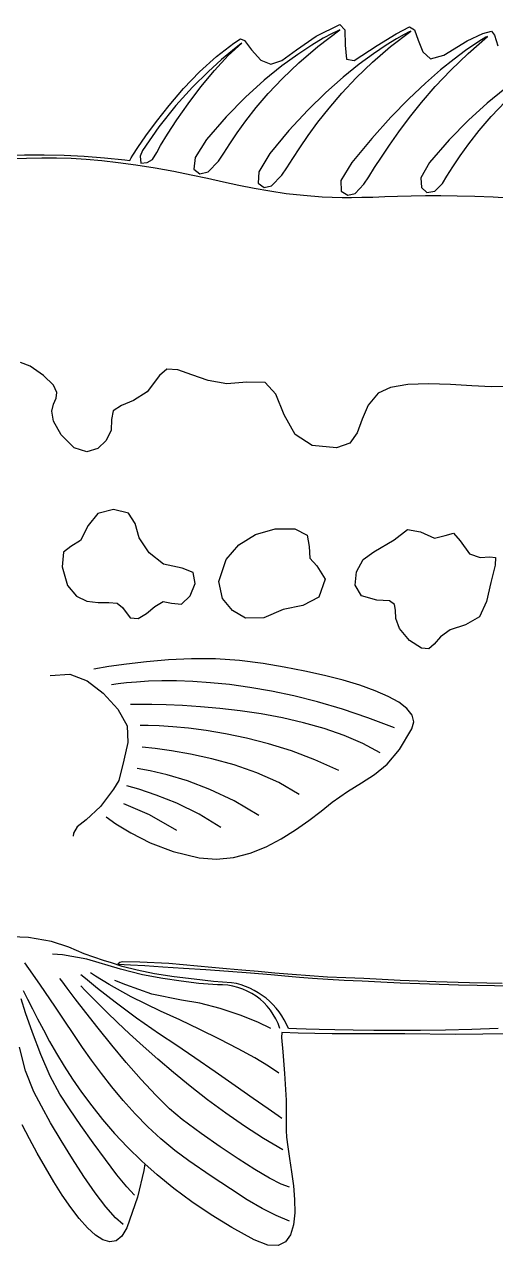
# Model space of a CAD drawing. Extents: x 0 to 10.8, y 0 to 4.7.
# Drawn here: x 3.367 to 5.18, y 0 to 4.695 of the extents above; entities that cross this region are included whole.
import ezdxf

# ---------------------------------------------------------------- set-up
doc = ezdxf.new("R2010")
doc.units = 0
doc.layers.add('WHITE', color=7, linetype='CONTINUOUS')
doc.layers.add('YELLOW', color=2, linetype='CONTINUOUS')

msp = doc.modelspace()

# ---------------------------------------------------------------- linework, layer by layer
at = {"layer": 'WHITE', "linetype": 'CONTINUOUS'}
for p, q in [((4.489778, 4.650065), (4.580444, 4.695425)), ((4.580444, 4.695425), (4.599812, 4.674537)), ((4.4144, 4.597726), (4.489778, 4.650065)), ((4.496762, 4.610513), (4.580444, 4.674488)), ((4.551361, 4.660492), (4.517417, 4.642188)), ((4.572905, 4.671079), (4.551361, 4.660492)), ((4.580444, 4.674488), (4.572905, 4.671079)), ((4.599812, 4.674537), (4.601937, 4.615796)), ((4.724111, 4.614343), (4.79816, 4.65937)), ((4.776542, 4.610603), (4.854101, 4.670004)), ((4.79816, 4.65937), (4.849613, 4.686453)), ((4.828755, 4.656859), (4.798922, 4.639821)), ((4.847559, 4.666785), (4.828755, 4.656859)), ((4.854101, 4.670004), (4.847559, 4.666785)), ((4.849613, 4.686453), (4.868037, 4.674526)), ((4.868037, 4.674526), (4.882153, 4.634461)), ((5.070764, 4.63223), (5.131411, 4.659923)), ((5.074653, 4.583657), (5.148691, 4.649067)), ((5.131411, 4.659923), (5.16514, 4.670004)), ((5.148691, 4.649067), (5.143007, 4.645939)), ((5.16514, 4.670004), (5.17586, 4.653733)), ((5.17586, 4.653733), (5.188445, 4.613417)), ((4.106149, 4.572678), (4.173697, 4.623646)), ((4.151709, 4.57615), (4.204421, 4.623646)), ((4.194657, 4.6164), (4.167527, 4.595117)), ((4.173697, 4.623646), (4.199116, 4.639652)), ((4.204421, 4.623646), (4.194657, 4.6164)), ((4.199116, 4.639652), (4.214568, 4.633061)), ((4.214568, 4.633061), (4.240988, 4.598225)), ((4.472679, 4.61563), (4.418754, 4.580279)), ((4.423678, 4.548134), (4.496762, 4.610513)), ((4.517417, 4.642188), (4.472679, 4.61563)), ((4.601937, 4.615796), (4.607148, 4.562102)), ((4.635771, 4.556355), (4.724111, 4.614343)), ((4.706722, 4.550426), (4.776542, 4.610603)), ((4.759294, 4.615266), (4.711105, 4.582791)), ((4.798922, 4.639821), (4.759294, 4.615266)), ((4.882153, 4.634461), (4.900217, 4.589444)), ((4.981207, 4.577288), (5.070764, 4.63223)), ((5.100004, 4.619339), (5.064329, 4.594815)), ((5.126504, 4.636205), (5.100004, 4.619339)), ((5.143007, 4.645939), (5.126504, 4.636205)), ((4.041064, 4.513094), (4.106149, 4.572678)), ((4.126272, 4.56048), (4.074135, 4.513174)), ((4.098155, 4.518456), (4.151709, 4.57615)), ((4.167527, 4.595117), (4.126272, 4.56048)), ((4.240988, 4.598225), (4.277543, 4.558126)), ((4.277543, 4.558126), (4.315094, 4.542618)), ((4.315094, 4.542618), (4.35763, 4.556355)), ((4.418754, 4.580279), (4.357247, 4.535597)), ((4.35763, 4.556355), (4.4144, 4.597726)), ((4.607148, 4.562102), (4.635771, 4.556355)), ((4.711105, 4.582791), (4.655588, 4.54199)), ((4.900217, 4.589444), (4.930484, 4.562658)), ((4.930484, 4.562658), (4.981207, 4.577288)), ((5.020302, 4.562107), (4.968745, 4.52069)), ((5.008051, 4.519156), (5.074653, 4.583657)), ((5.064329, 4.594815), (5.020302, 4.562107)), ((3.979904, 4.448796), (4.041064, 4.513094)), ((4.074135, 4.513174), (4.014357, 4.453881)), ((4.045863, 4.454943), (4.098155, 4.518456)), ((4.357247, 4.535597), (4.289764, 4.481045)), ((4.360301, 4.487873), (4.423678, 4.548134)), ((4.655588, 4.54199), (4.593978, 4.49246)), ((4.644223, 4.49033), (4.706722, 4.550426)), ((4.968745, 4.52069), (4.910482, 4.470038)), ((4.94846, 4.456179), (5.008051, 4.519156)), ((4.289764, 4.481045), (4.217912, 4.416085)), ((4.305744, 4.43025), (4.360301, 4.487873)), ((4.593978, 4.49246), (4.527507, 4.433796)), ((4.588627, 4.431171), (4.644223, 4.49033)), ((4.910482, 4.470038), (4.846332, 4.409624)), ((3.924137, 4.383686), (3.979904, 4.448796)), ((4.014357, 4.453881), (3.950181, 4.383285)), ((3.996937, 4.389992), (4.045863, 4.454943)), ((4.217912, 4.416085), (4.143296, 4.340179)), ((4.259119, 4.375785), (4.305744, 4.43025)), ((4.527507, 4.433796), (4.45741, 4.365593)), ((4.539516, 4.373806), (4.588627, 4.431171)), ((4.895456, 4.395339), (4.94846, 4.456179)), ((5.215601, 4.447369), (5.148118, 4.392817)), ((3.875224, 4.321665), (3.924137, 4.383686)), ((3.950181, 4.383285), (3.884847, 4.302069)), ((3.953477, 4.327986), (3.996937, 4.389992)), ((4.219537, 4.324998), (4.259119, 4.375785)), ((4.496472, 4.319089), (4.539516, 4.373806)), ((4.846332, 4.409624), (4.777121, 4.338924)), ((4.848613, 4.337249), (4.895456, 4.395339)), ((5.148118, 4.392817), (5.076266, 4.327857)), ((5.163453, 4.342022), (5.217996, 4.399645)), ((3.834631, 4.266635), (3.875224, 4.321665)), ((3.917587, 4.273305), (3.953477, 4.327986)), ((4.143296, 4.340179), (4.067524, 4.252788)), ((4.18611, 4.278411), (4.219537, 4.324998)), ((4.45741, 4.365593), (4.384921, 4.287447)), ((4.777121, 4.338924), (4.703668, 4.257411)), ((4.807506, 4.282523), (4.848613, 4.337249)), ((5.076266, 4.327857), (5.00165, 4.25195)), ((5.116914, 4.287556), (5.163453, 4.342022)), ((3.884847, 4.302069), (3.821599, 4.210919)), ((3.89137, 4.23033), (3.917587, 4.273305)), ((4.15795, 4.236544), (4.18611, 4.278411)), ((4.384921, 4.287447), (4.311272, 4.198954)), ((4.459077, 4.267879), (4.496472, 4.319089)), ((4.771711, 4.231774), (4.807506, 4.282523)), ((5.077462, 4.236771), (5.116914, 4.287556)), ((3.803822, 4.222498), (3.834631, 4.266635)), ((3.87693, 4.203442), (3.89137, 4.23033)), ((4.067524, 4.252788), (4.024396, 4.183498)), ((4.134169, 4.199916), (4.15795, 4.236544)), ((4.426914, 4.22103), (4.459077, 4.267879)), ((4.703668, 4.257411), (4.626798, 4.16456)), ((4.740803, 4.185616), (4.771711, 4.231774)), ((5.00165, 4.25195), (4.925877, 4.16456)), ((5.044184, 4.190183), (5.077462, 4.236771)), ((3.292421, 4.192864), (3.367276, 4.194467)), ((3.367276, 4.194467), (3.443043, 4.194361)), ((3.443043, 4.194361), (3.519641, 4.192441)), ((3.519641, 4.192441), (3.596991, 4.188605)), ((3.596991, 4.188605), (3.675012, 4.182748)), ((3.675012, 4.182748), (3.753624, 4.174768)), ((3.773369, 4.17222), (3.777418, 4.182505)), ((3.777418, 4.182505), (3.784263, 4.193154)), ((3.784263, 4.193154), (3.803822, 4.222498)), ((3.821599, 4.210919), (3.812632, 4.188629)), ((3.812632, 4.188629), (3.815212, 4.162391)), ((3.860677, 4.176501), (3.87693, 4.203442)), ((4.024396, 4.183498), (4.018594, 4.138468)), ((4.113878, 4.169048), (4.134169, 4.199916)), ((4.311272, 4.198954), (4.269293, 4.12909)), ((4.376608, 4.143841), (4.399564, 4.179399)), ((4.399564, 4.179399), (4.426914, 4.22103)), ((4.714358, 4.144662), (4.740803, 4.185616)), ((5.016163, 4.148315), (5.044184, 4.190183)), ((3.753624, 4.174768), (3.773369, 4.17222)), ((3.815212, 4.162391), (3.839544, 4.16456)), ((3.839544, 4.16456), (3.860677, 4.176501)), ((4.018594, 4.138468), (4.042271, 4.121351)), ((4.074461, 4.129234), (4.113878, 4.169048)), ((4.35763, 4.115214), (4.376608, 4.143841)), ((4.626798, 4.16456), (4.584245, 4.094696)), ((4.691951, 4.109525), (4.714358, 4.144662)), ((4.925877, 4.16456), (4.892591, 4.105109)), ((4.992485, 4.111688), (5.016163, 4.148315)), ((4.042271, 4.121351), (4.074461, 4.129234)), ((4.269293, 4.12909), (4.266914, 4.085629)), ((4.266914, 4.085629), (4.290161, 4.068726)), ((4.318498, 4.075256), (4.35763, 4.115214)), ((4.584245, 4.094696), (4.586715, 4.054515)), ((4.673156, 4.08082), (4.691951, 4.109525)), ((4.892591, 4.105109), (4.894989, 4.06828)), ((4.975514, 4.0841), (4.992485, 4.111688)), ((4.290161, 4.068726), (4.318498, 4.075256)), ((4.586715, 4.054515), (4.611817, 4.039252)), ((4.611817, 4.039252), (4.640441, 4.045782)), ((4.640441, 4.045782), (4.673156, 4.08082)), ((4.894989, 4.06828), (4.915386, 4.049522)), ((4.915386, 4.049522), (4.945936, 4.054126)), ((4.945936, 4.054126), (4.975514, 4.0841)), ((4.010622, 2.255612), (3.921415, 2.251702)), ((4.10254, 2.255438), (4.010622, 2.255612)), ((4.195004, 2.250094), (4.10254, 2.255438)), ((3.69169, 2.226314), (3.63496, 2.216916)), ((3.759784, 2.235968), (3.69169, 2.226314)), ((3.837081, 2.244792), (3.759784, 2.235968)), ((3.921415, 2.251702), (3.837081, 2.244792)), ((4.28585, 2.238493), (4.195004, 2.250094)), ((4.367315, 2.224327), (4.28585, 2.238493)), ((4.446454, 2.208774), (4.367315, 2.224327)), ((4.522123, 2.191881), (4.446454, 2.208774)), ((3.466375, 2.192139), (3.542569, 2.196834)), ((3.542569, 2.196834), (3.609371, 2.171388)), ((3.609371, 2.171388), (3.669724, 2.123792)), ((3.727708, 2.159917), (3.702059, 2.156322)), ((3.760143, 2.163602), (3.727708, 2.159917)), ((3.799122, 2.166959), (3.760143, 2.163602)), ((3.844404, 2.169569), (3.799122, 2.166959)), ((3.895747, 2.171014), (3.844404, 2.169569)), ((3.952907, 2.170874), (3.895747, 2.171014)), ((4.015644, 2.168732), (3.952907, 2.170874)), ((4.083716, 2.164168), (4.015644, 2.168732)), ((4.156881, 2.156765), (4.083716, 2.164168)), ((4.593182, 2.173695), (4.522123, 2.191881)), ((4.658488, 2.154263), (4.593182, 2.173695)), ((3.669724, 2.123792), (3.726572, 2.062037)), ((4.234896, 2.146103), (4.156881, 2.156765)), ((4.317519, 2.131764), (4.234896, 2.146103)), ((4.40451, 2.113329), (4.317519, 2.131764)), ((4.495623, 2.09038), (4.40451, 2.113329)), ((4.716898, 2.133632), (4.658488, 2.154263)), ((4.767271, 2.111847), (4.716898, 2.133632)), ((3.810883, 2.080736), (3.775036, 2.080276)), ((3.857163, 2.080451), (3.810883, 2.080736)), ((3.912529, 2.079079), (3.857163, 2.080451)), ((3.975634, 2.07628), (3.912529, 2.079079)), ((4.045131, 2.07171), (3.975634, 2.07628)), ((4.119674, 2.065029), (4.045131, 2.07171)), ((4.59062, 2.062498), (4.495623, 2.09038)), ((4.808463, 2.088957), (4.767271, 2.111847)), ((4.839333, 2.065007), (4.808463, 2.088957)), ((3.726572, 2.062037), (3.762392, 1.998039)), ((4.197914, 2.055894), (4.119674, 2.065029)), ((4.278504, 2.043964), (4.197914, 2.055894)), ((4.360098, 2.028898), (4.278504, 2.043964)), ((4.441348, 2.010353), (4.360098, 2.028898)), ((4.689258, 2.029265), (4.59062, 2.062498)), ((4.791294, 1.990261), (4.689258, 2.029265)), ((4.858739, 2.040045), (4.839333, 2.065007)), ((4.865537, 2.014116), (4.858739, 2.040045)), ((3.762392, 1.998039), (3.765266, 1.934743)), ((3.844078, 1.999693), (3.812721, 1.999865)), ((3.886179, 1.99834), (3.844078, 1.999693)), ((3.937988, 1.995166), (3.886179, 1.99834)), ((3.998467, 1.989529), (3.937988, 1.995166)), ((4.066579, 1.980789), (3.998467, 1.989529)), ((4.141286, 1.968303), (4.066579, 1.980789)), ((4.520905, 1.987987), (4.441348, 2.010353)), ((4.597426, 1.96146), (4.520905, 1.987987)), ((4.810539, 1.90714), (4.858586, 1.987269)), ((4.858586, 1.987269), (4.865537, 2.014116)), ((3.765266, 1.934743), (3.749915, 1.86668)), ((4.221552, 1.951432), (4.141286, 1.968303)), ((4.306339, 1.929533), (4.221552, 1.951432)), ((4.39461, 1.901966), (4.306339, 1.929533)), ((4.669561, 1.930429), (4.597426, 1.96146)), ((4.735963, 1.894552), (4.669561, 1.930429)), ((3.869798, 1.911579), (3.820641, 1.916772)), ((3.932987, 1.902942), (3.869798, 1.911579)), ((4.00696, 1.89007), (3.932987, 1.902942)), ((4.088471, 1.872173), (4.00696, 1.89007)), ((4.485326, 1.868089), (4.39461, 1.901966)), ((4.762825, 1.851187), (4.810539, 1.90714)), ((3.749915, 1.86668), (3.73106, 1.788383)), ((3.851349, 1.82511), (3.800666, 1.834015)), ((4.17427, 1.848462), (4.088471, 1.872173)), ((4.261111, 1.818147), (4.17427, 1.848462)), ((4.577452, 1.827261), (4.485326, 1.868089)), ((4.71428, 1.811185), (4.762825, 1.851187)), ((3.73106, 1.788383), (3.709792, 1.754875)), ((3.91705, 1.809879), (3.851349, 1.82511)), ((3.994736, 1.786726), (3.91705, 1.809879)), ((4.081379, 1.754058), (3.994736, 1.786726)), ((4.345744, 1.780439), (4.261111, 1.818147)), ((4.663741, 1.77891), (4.71428, 1.811185)), ((3.709792, 1.754875), (3.660609, 1.687804)), ((3.807047, 1.75454), (3.76143, 1.767638)), ((3.873683, 1.732304), (3.807047, 1.75454)), ((4.173944, 1.710281), (4.081379, 1.754058)), ((4.424921, 1.73455), (4.345744, 1.780439)), ((4.55203, 1.70464), (4.610046, 1.746137)), ((4.610046, 1.746137), (4.663741, 1.77891)), ((3.84831, 1.656012), (3.749393, 1.697939)), ((3.953651, 1.700596), (3.873683, 1.732304)), ((4.039269, 1.659086), (3.953651, 1.700596)), ((4.269402, 1.653798), (4.173944, 1.710281)), ((4.50889, 1.670574), (4.55203, 1.70464)), ((3.660609, 1.687804), (3.605446, 1.637349)), ((3.681393, 1.64816), (3.718542, 1.622171)), ((3.953874, 1.595475), (3.84831, 1.656012)), ((4.12285, 1.607439), (4.039269, 1.659086)), ((4.461454, 1.63449), (4.50889, 1.670574)), ((3.569668, 1.609767), (3.556486, 1.585176)), ((3.605446, 1.637349), (3.569668, 1.609767)), ((3.718542, 1.622171), (3.776295, 1.586878)), ((4.355124, 1.564142), (4.41008, 1.598356)), ((4.41008, 1.598356), (4.461454, 1.63449)), ((3.556486, 1.585176), (3.554603, 1.574542)), ((3.776295, 1.586878), (3.851244, 1.548842)), ((4.296943, 1.533818), (4.355124, 1.564142)), ((3.851244, 1.548842), (3.939985, 1.514628)), ((3.939985, 1.514628), (4.03911, 1.490798)), ((4.172334, 1.492714), (4.235894, 1.509352)), ((4.235894, 1.509352), (4.296943, 1.533818)), ((4.03911, 1.490798), (4.106621, 1.485873)), ((4.106621, 1.485873), (4.172334, 1.492714)), ((3.38455, 1.064822), (3.369175, 1.087043)), ((3.426, 1.004609), (3.38455, 1.064822)), ((3.601856, 1.026377), (3.584509, 1.040684)), ((3.6404, 1.035987), (3.621895, 1.048161)), ((3.693675, 1.003486), (3.6404, 1.035987)), ((3.486515, 0.916077), (3.426, 1.004609)), ((3.510957, 1.01745), (3.503761, 1.027228)), ((3.531224, 0.990233), (3.510957, 1.01745)), ((3.56258, 0.948751), (3.531224, 0.990233)), ((3.601545, 0.980837), (3.584509, 0.998814)), ((3.648632, 0.988669), (3.601856, 1.026377)), ((3.716942, 0.935385), (3.648632, 0.988669)), ((3.778352, 0.956685), (3.693675, 1.003486)), ((3.757701, 1.001972), (3.714611, 1.019751)), ((3.857948, 0.967244), (3.757701, 1.001972)), ((3.371943, 0.894745), (3.354566, 0.948419)), ((3.603043, 0.896181), (3.56258, 0.948751)), ((3.622056, 0.959671), (3.601545, 0.980837)), ((3.649863, 0.931545), (3.622056, 0.959671)), ((3.891068, 0.901614), (3.778352, 0.956685)), ((3.971819, 0.943484), (3.857948, 0.967244)), ((4.041755, 0.932274), (3.971819, 0.943484)), ((3.397961, 0.819553), (3.371943, 0.894745)), ((3.59078, 0.762066), (3.486515, 0.916077)), ((3.650631, 0.835696), (3.603043, 0.896181)), ((3.684443, 0.897329), (3.649863, 0.931545)), ((3.725273, 0.857894), (3.684443, 0.897329)), ((3.79889, 0.874349), (3.716942, 0.935385)), ((3.965688, 0.867407), (3.891068, 0.901614)), ((4.120018, 0.911949), (4.041755, 0.932274)), ((4.197707, 0.886312), (4.120018, 0.911949)), ((3.771828, 0.814108), (3.725273, 0.857894)), ((3.88658, 0.813385), (3.79889, 0.874349)), ((4.042533, 0.83103), (3.965688, 0.867407)), ((4.265921, 0.859168), (4.197707, 0.886312)), ((4.31576, 0.834322), (4.265921, 0.859168)), ((3.430209, 0.734517), (3.397961, 0.819553)), ((3.703363, 0.770473), (3.650631, 0.835696)), ((3.823587, 0.766841), (3.771828, 0.814108)), ((3.949324, 0.771535), (3.88658, 0.813385)), ((4.118331, 0.793789), (4.042533, 0.83103)), ((4.35763, 0.819365), (4.356038, 0.799985)), ((4.356038, 0.799985), (4.361051, 0.745076)), ((4.420708, 0.816655), (4.35763, 0.819365)), ((4.485415, 0.815067), (4.420708, 0.816655)), ((4.5517, 0.814319), (4.485415, 0.815067)), ((4.619509, 0.814133), (4.5517, 0.814319)), ((4.759492, 0.81432), (4.619509, 0.814133)), ((4.831561, 0.814133), (4.759492, 0.81432)), ((5.024556, 0.812165), (4.831561, 0.814133)), ((5.131515, 0.812321), (5.024556, 0.812165)), ((5.226761, 0.813812), (5.131515, 0.812321)), ((3.370885, 0.672251), (3.347962, 0.763483)), ((3.625639, 0.71273), (3.59078, 0.762066)), ((3.759256, 0.703687), (3.703363, 0.770473)), ((3.880024, 0.716964), (3.823587, 0.766841)), ((4.022636, 0.721676), (3.949324, 0.771535)), ((4.189813, 0.756993), (4.118331, 0.793789)), ((4.25371, 0.72195), (4.189813, 0.756993)), ((3.466278, 0.651308), (3.430209, 0.734517)), ((3.663513, 0.661705), (3.625639, 0.71273)), ((3.940616, 0.665345), (3.880024, 0.716964)), ((4.10068, 0.667997), (4.022636, 0.721676)), ((4.30675, 0.689966), (4.25371, 0.72195)), ((4.361051, 0.745076), (4.368504, 0.662171)), ((3.403569, 0.590571), (3.370885, 0.672251)), ((3.704249, 0.60981), (3.663513, 0.661705)), ((3.816329, 0.63851), (3.759256, 0.703687)), ((4.004839, 0.612854), (3.940616, 0.665345)), ((4.17762, 0.614686), (4.10068, 0.667997)), ((4.345665, 0.662351), (4.30675, 0.689966)), ((4.368504, 0.662171), (4.374234, 0.558809)), ((3.503761, 0.581599), (3.466278, 0.651308)), ((3.8726, 0.57812), (3.816329, 0.63851)), ((4.072172, 0.560361), (4.004839, 0.612854)), ((4.247621, 0.565931), (4.17762, 0.614686)), ((3.432446, 0.535767), (3.403569, 0.590571)), ((3.540774, 0.525616), (3.503761, 0.581599)), ((3.747695, 0.557861), (3.704249, 0.60981)), ((3.926087, 0.525691), (3.8726, 0.57812)), ((4.304847, 0.52592), (4.247621, 0.565931)), ((3.467994, 0.472372), (3.432446, 0.535767)), ((3.584354, 0.462047), (3.540774, 0.525616)), ((3.793698, 0.506675), (3.747695, 0.557861)), ((3.974807, 0.484398), (3.926087, 0.525691)), ((4.142089, 0.508735), (4.072172, 0.560361)), ((4.343461, 0.498843), (4.304847, 0.52592)), ((4.374234, 0.558809), (4.374079, 0.442528)), ((3.508355, 0.403869), (3.467994, 0.472372)), ((3.842105, 0.457068), (3.793698, 0.506675)), ((4.047816, 0.43114), (3.974807, 0.484398)), ((4.214068, 0.458847), (4.142089, 0.508735)), ((4.35763, 0.488886), (4.343461, 0.498843)), ((3.386514, 0.410089), (3.3581, 0.463651)), ((3.63136, 0.395573), (3.584354, 0.462047)), ((3.892764, 0.409856), (3.842105, 0.457068)), ((4.120327, 0.380236), (4.047816, 0.43114)), ((4.287584, 0.411565), (4.214068, 0.458847)), ((4.374079, 0.442528), (4.375615, 0.41651)), ((3.416621, 0.354982), (3.386514, 0.410089)), ((3.551671, 0.333741), (3.508355, 0.403869)), ((3.678655, 0.330879), (3.63136, 0.395573)), ((3.945523, 0.365857), (3.892764, 0.409856)), ((4.18983, 0.333491), (4.120327, 0.380236)), ((4.362114, 0.36776), (4.287584, 0.411565)), ((4.375615, 0.41651), (4.38064, 0.379588)), ((4.38064, 0.379588), (4.387702, 0.33445)), ((3.448011, 0.299692), (3.416621, 0.354982)), ((3.596081, 0.265472), (3.551671, 0.333741)), ((3.723098, 0.272645), (3.678655, 0.330879)), ((4.000228, 0.325886), (3.945523, 0.365857)), ((4.253814, 0.29271), (4.18983, 0.333491)), ((4.387702, 0.33445), (4.395353, 0.283781)), ((3.480276, 0.245581), (3.448011, 0.299692)), ((3.826621, 0.289066), (3.801833, 0.185548)), ((3.830528, 0.314518), (3.826621, 0.289066)), ((3.878136, 0.27191), (3.830528, 0.314518)), ((4.086034, 0.267179), (4.000228, 0.325886)), ((4.309767, 0.259698), (4.253814, 0.29271)), ((4.395353, 0.283781), (4.402142, 0.230272)), ((3.513007, 0.194007), (3.480276, 0.245581)), ((3.639729, 0.202545), (3.596081, 0.265472)), ((3.761551, 0.225556), (3.723098, 0.272645)), ((3.942104, 0.219638), (3.878136, 0.27191)), ((4.159793, 0.217611), (4.086034, 0.267179)), ((4.355178, 0.236261), (4.309767, 0.259698)), ((4.387535, 0.224202), (4.355178, 0.236261)), ((3.545793, 0.146333), (3.513007, 0.194007)), ((3.680755, 0.148442), (3.639729, 0.202545)), ((3.790875, 0.194293), (3.761551, 0.225556)), ((4.011172, 0.168272), (3.942104, 0.219638)), ((4.224164, 0.176349), (4.159793, 0.217611)), ((4.402142, 0.230272), (4.406619, 0.176605)), ((3.578226, 0.10392), (3.545793, 0.146333)), ((3.717301, 0.106647), (3.680755, 0.148442)), ((3.801833, 0.185548), (3.760965, 0.068679)), ((4.085588, 0.118083), (4.011172, 0.168272)), ((4.281806, 0.142564), (4.224164, 0.176349)), ((4.335377, 0.115426), (4.281806, 0.142564)), ((4.406619, 0.176605), (4.407335, 0.125471)), ((3.609896, 0.06813), (3.578226, 0.10392)), ((3.747509, 0.080643), (3.717301, 0.106647)), ((4.1656, 0.069344), (4.085588, 0.118083)), ((4.387535, 0.094104), (4.335377, 0.115426)), ((4.407335, 0.125471), (4.40284, 0.079557)), ((3.640394, 0.040322), (3.609896, 0.06813)), ((3.760965, 0.068679), (3.742471, 0.036151)), ((4.251457, 0.022324), (4.1656, 0.069344)), ((4.40284, 0.079557), (4.391684, 0.041548)), ((3.669309, 0.02186), (3.640394, 0.040322)), ((3.696234, 0.014103), (3.669309, 0.02186)), ((3.720758, 0.018413), (3.696234, 0.014103)), ((3.742471, 0.036151), (3.720758, 0.018413)), ((4.303754, 0.001834), (4.251457, 0.022324)), ((4.343591, 0), (4.303754, 0.001834)), ((4.372418, 0.014134), (4.343591, 0)), ((4.391684, 0.041548), (4.372418, 0.014134))]:
    msp.add_line(p, q, dxfattribs=at)
at = {"layer": 'YELLOW', "linetype": 'CONTINUOUS'}
for p, q in [((3.314521, 4.179279), (3.375793, 4.181623)), ((3.375793, 4.181623), (3.434255, 4.182791)), ((3.434255, 4.182791), (3.49116, 4.182611)), ((3.49116, 4.182611), (3.547763, 4.180912)), ((3.547763, 4.180912), (3.605319, 4.177523)), ((3.605319, 4.177523), (3.665079, 4.172271)), ((3.665079, 4.172271), (3.728299, 4.164985)), ((3.728299, 4.164985), (3.796232, 4.155495)), ((3.796232, 4.155495), (3.870131, 4.143627)), ((3.870131, 4.143627), (3.941924, 4.130666)), ((3.941924, 4.130666), (4.008837, 4.11728)), ((4.008837, 4.11728), (4.072069, 4.103787)), ((4.072069, 4.103787), (4.132821, 4.090502)), ((4.132821, 4.090502), (4.192292, 4.077743)), ((4.192292, 4.077743), (4.251682, 4.065827)), ((4.251682, 4.065827), (4.312191, 4.05507)), ((4.312191, 4.05507), (4.37502, 4.04579)), ((4.37502, 4.04579), (4.441367, 4.038302)), ((4.441367, 4.038302), (4.512432, 4.032925)), ((4.512432, 4.032925), (4.589416, 4.029974)), ((4.589416, 4.029974), (4.626342, 4.029904)), ((4.626342, 4.029904), (4.665976, 4.030592)), ((4.665976, 4.030592), (4.70848, 4.031802)), ((4.70848, 4.031802), (4.754018, 4.033299)), ((4.754018, 4.033299), (4.802752, 4.034847)), ((4.802752, 4.034847), (4.854845, 4.03621)), ((4.854845, 4.03621), (4.910458, 4.037154)), ((4.910458, 4.037154), (4.969754, 4.037442)), ((4.969754, 4.037442), (5.032898, 4.036838)), ((5.032898, 4.036838), (5.100049, 4.035108)), ((5.100049, 4.035108), (5.171372, 4.032015)), ((5.171372, 4.032015), (5.247029, 4.027324)), ((3.3891, 3.381681), (3.352615, 3.395597)), ((3.440955, 3.345085), (3.3891, 3.381681)), ((3.479445, 3.30801), (3.440955, 3.345085)), ((3.88658, 3.345085), (3.839888, 3.283151)), ((3.915449, 3.36989), (3.88658, 3.345085)), ((3.957527, 3.367073), (3.915449, 3.36989)), ((4.01107, 3.348637), (3.957527, 3.367073)), ((4.074334, 3.326587), (4.01107, 3.348637)), ((3.492354, 3.280666), (3.479445, 3.30801)), ((4.145573, 3.312928), (4.074334, 3.326587)), ((4.223043, 3.319664), (4.145573, 3.312928)), ((4.293827, 3.318334), (4.223043, 3.319664)), ((4.334701, 3.27314), (4.293827, 3.318334)), ((4.776156, 3.299919), (4.728487, 3.277794)), ((4.842869, 3.310692), (4.776156, 3.299919)), ((4.92185, 3.313224), (4.842869, 3.310692)), ((5.006323, 3.31063), (4.92185, 3.313224)), ((5.089516, 3.306022), (5.006323, 3.31063)), ((5.164651, 3.302513), (5.089516, 3.306022)), ((5.224955, 3.303215), (5.164651, 3.302513)), ((3.479718, 3.235501), (3.489253, 3.258135)), ((3.489253, 3.258135), (3.492354, 3.280666)), ((3.787597, 3.249429), (3.740259, 3.229773)), ((3.839888, 3.283151), (3.787597, 3.249429)), ((4.366602, 3.19405), (4.334701, 3.27314)), ((4.728487, 3.277794), (4.690168, 3.230886)), ((3.473323, 3.207842), (3.479718, 3.235501)), ((3.47964, 3.170244), (3.473323, 3.207842)), ((3.708425, 3.210046), (3.702647, 3.176106)), ((3.740259, 3.229773), (3.708425, 3.210046)), ((4.409303, 3.118229), (4.366602, 3.19405)), ((4.690168, 3.230886), (4.667427, 3.177088)), ((3.508245, 3.117787), (3.47964, 3.170244)), ((3.702647, 3.176106), (3.70102, 3.135855)), ((4.667427, 3.177088), (4.647843, 3.125659)), ((3.559096, 3.067068), (3.508245, 3.117787)), ((3.70102, 3.135855), (3.682154, 3.095854)), ((4.474933, 3.07597), (4.409303, 3.118229)), ((4.647843, 3.125659), (4.619, 3.085858)), ((3.607496, 3.052487), (3.559096, 3.067068)), ((3.649747, 3.065074), (3.607496, 3.052487)), ((3.682154, 3.095854), (3.649747, 3.065074)), ((4.568479, 3.066944), (4.474933, 3.07597)), ((4.619, 3.085858), (4.568479, 3.066944)), ((3.710685, 2.829736), (3.650238, 2.815319)), ((3.767487, 2.815832), (3.710685, 2.829736)), ((3.650238, 2.815319), (3.612922, 2.769358)), ((3.793867, 2.776834), (3.767487, 2.815832)), ((3.809311, 2.720945), (3.793867, 2.776834)), ((3.612922, 2.769358), (3.582967, 2.710502)), ((4.191873, 2.694706), (4.257062, 2.734404)), ((4.257062, 2.734404), (4.331786, 2.755316)), ((4.331786, 2.755316), (4.408472, 2.755901)), ((4.408472, 2.755901), (4.454991, 2.731601)), ((4.454991, 2.731601), (4.46324, 2.688235)), ((4.79013, 2.713698), (4.841305, 2.753741)), ((4.841305, 2.753741), (4.891483, 2.743937)), ((4.891483, 2.743937), (4.945388, 2.720268)), ((4.945388, 2.720268), (4.986254, 2.730666)), ((4.986254, 2.730666), (5.017868, 2.739101)), ((5.017868, 2.739101), (5.044014, 2.709544)), ((3.546003, 2.687675), (3.517451, 2.665687)), ((3.582967, 2.710502), (3.546003, 2.687675)), ((3.846765, 2.663933), (3.809311, 2.720945)), ((4.143787, 2.637764), (4.191873, 2.694706)), ((4.46324, 2.688235), (4.46504, 2.643186)), ((4.712038, 2.667674), (4.79013, 2.713698)), ((5.044014, 2.709544), (5.079687, 2.659417)), ((3.517451, 2.665687), (3.512733, 2.609351)), ((3.903006, 2.62038), (3.846765, 2.663933)), ((4.115725, 2.553484), (4.143787, 2.637764)), ((4.46504, 2.643186), (4.492215, 2.613839)), ((4.644541, 2.590559), (4.671075, 2.63834)), ((4.671075, 2.63834), (4.712038, 2.667674)), ((5.079687, 2.659417), (5.120888, 2.645899)), ((5.120888, 2.645899), (5.15771, 2.648172)), ((5.15771, 2.648172), (5.18025, 2.645421)), ((5.18025, 2.645421), (5.1786, 2.616831)), ((3.512733, 2.609351), (3.533576, 2.537406)), ((3.974807, 2.604866), (3.903006, 2.62038)), ((4.017253, 2.588141), (3.974807, 2.604866)), ((4.024024, 2.546078), (4.017253, 2.588141)), ((4.492215, 2.613839), (4.524781, 2.562662)), ((4.639684, 2.538902), (4.644541, 2.590559)), ((5.1786, 2.616831), (5.161473, 2.549304)), ((3.533576, 2.537406), (3.567054, 2.496512)), ((4.005386, 2.498919), (4.024024, 2.546078)), ((4.12902, 2.488412), (4.115725, 2.553484)), ((4.524781, 2.562662), (4.500522, 2.492545)), ((4.663754, 2.49794), (4.639684, 2.538902)), ((5.161473, 2.549304), (5.145888, 2.477011)), ((3.567054, 2.496512), (3.60804, 2.477983)), ((3.971602, 2.466906), (4.005386, 2.498919)), ((4.500522, 2.492545), (4.438382, 2.461307)), ((4.723999, 2.482244), (4.663754, 2.49794)), ((3.60804, 2.477983), (3.651406, 2.473135)), ((3.651406, 2.473135), (3.692025, 2.473283)), ((3.692025, 2.473283), (3.724771, 2.469744)), ((3.724771, 2.469744), (3.744517, 2.453831)), ((3.744517, 2.453831), (3.774363, 2.413096)), ((3.837046, 2.430653), (3.869134, 2.457708)), ((3.869134, 2.457708), (3.901223, 2.476123)), ((3.901223, 2.476123), (3.932938, 2.47028)), ((3.932938, 2.47028), (3.971602, 2.466906)), ((4.168392, 2.441565), (4.12902, 2.488412)), ((4.362448, 2.445855), (4.288509, 2.413455)), ((4.438382, 2.461307), (4.362448, 2.445855)), ((4.772143, 2.479031), (4.723999, 2.482244)), ((4.791126, 2.465517), (4.772143, 2.479031)), ((4.794657, 2.442614), (4.791126, 2.465517)), ((4.796444, 2.411239), (4.794657, 2.442614)), ((5.145888, 2.477011), (5.118247, 2.417054)), ((3.774363, 2.413096), (3.805331, 2.410576)), ((3.805331, 2.410576), (3.837046, 2.430653)), ((4.218559, 2.411961), (4.168392, 2.441565)), ((4.288509, 2.413455), (4.218559, 2.411961)), ((4.810193, 2.372303), (4.796444, 2.411239)), ((5.118247, 2.417054), (5.064951, 2.38654)), ((4.849613, 2.326721), (4.810193, 2.372303)), ((5.005487, 2.368193), (4.968579, 2.340458)), ((5.064951, 2.38654), (5.005487, 2.368193)), ((4.894745, 2.296467), (4.849613, 2.326721)), ((4.944383, 2.31289), (4.923053, 2.295041)), ((4.968579, 2.340458), (4.944383, 2.31289)), ((4.923053, 2.295041), (4.894745, 2.296467)), ((3.382854, 1.184078), (3.316837, 1.187236)), ((3.471137, 1.168958), (3.382854, 1.184078)), ((3.538154, 1.146858), (3.471137, 1.168958)), ((3.597637, 1.121215), (3.538154, 1.146858)), ((3.513231, 1.118057), (3.475347, 1.11994)), ((3.606945, 1.101887), (3.513231, 1.118057)), ((3.671076, 1.096237), (3.597637, 1.121215)), ((3.736546, 1.06312), (3.606945, 1.101887)), ((3.702647, 1.087043), (3.671076, 1.096237)), ((3.74386, 1.072459), (3.702647, 1.087043)), ((3.734292, 1.08807), (3.726572, 1.082558)), ((3.726572, 1.082558), (3.775465, 1.079747)), ((3.744134, 1.090631), (3.734292, 1.08807)), ((3.811176, 1.090272), (3.744134, 1.090631)), ((3.922576, 1.084171), (3.811176, 1.090272)), ((4.088457, 1.069098), (3.922576, 1.084171)), ((3.821439, 1.041095), (3.736546, 1.06312)), ((3.800533, 1.058452), (3.74386, 1.072459)), ((3.775465, 1.079747), (3.830217, 1.076501)), ((3.868349, 1.045412), (3.800533, 1.058452)), ((3.899728, 1.027252), (3.821439, 1.041095)), ((3.830217, 1.076501), (3.899512, 1.072269)), ((3.942992, 1.033733), (3.868349, 1.045412)), ((3.899512, 1.072269), (3.979107, 1.067229)), ((4.020146, 1.023806), (3.942992, 1.033733)), ((3.979107, 1.067229), (4.064759, 1.061561)), ((4.064759, 1.061561), (4.152223, 1.055445)), ((4.144928, 1.063463), (4.088457, 1.069098)), ((4.204425, 1.058859), (4.144928, 1.063463)), ((4.152223, 1.055445), (4.237256, 1.04906)), ((4.266568, 1.054098), (4.204425, 1.058859)), ((4.237256, 1.04906), (4.315613, 1.042585)), ((4.330978, 1.047993), (4.266568, 1.054098)), ((4.315613, 1.042585), (4.383051, 1.0362)), ((4.397274, 1.041906), (4.330978, 1.047993)), ((4.383051, 1.0362), (4.425485, 1.032281)), ((4.465075, 1.036563), (4.397274, 1.041906)), ((4.534003, 1.032052), (4.465075, 1.036563)), ((3.970513, 1.017095), (3.899728, 1.027252)), ((4.038829, 1.008028), (3.970513, 1.017095)), ((4.095496, 1.016024), (4.020146, 1.023806)), ((4.109799, 1.00262), (4.038829, 1.008028)), ((4.164724, 1.010779), (4.095496, 1.016024)), ((4.425485, 1.032281), (4.476273, 1.028399)), ((4.476273, 1.028399), (4.534202, 1.024591)), ((4.603677, 1.029735), (4.534003, 1.032052)), ((4.534202, 1.024591), (4.59806, 1.020895)), ((4.59806, 1.020895), (4.666631, 1.017348)), ((4.673717, 1.026512), (4.603677, 1.029735)), ((4.666631, 1.017348), (4.738703, 1.013988)), ((4.743744, 1.02247), (4.673717, 1.026512)), ((4.738703, 1.013988), (4.813062, 1.010851)), ((4.813377, 1.01961), (4.743744, 1.02247)), ((4.813062, 1.010851), (4.888494, 1.007974)), ((4.882235, 1.016108), (4.813377, 1.01961)), ((4.949939, 1.014602), (4.882235, 1.016108)), ((4.888494, 1.007974), (4.963784, 1.005396)), ((5.080368, 1.0098), (4.949939, 1.014602)), ((4.963784, 1.005396), (5.037722, 1.003152)), ((5.037722, 1.003152), (5.109093, 1.001281)), ((5.146267, 1.008429), (5.080368, 1.0098)), ((5.109093, 1.001281), (5.176683, 0.99982)), ((5.205557, 1.008128), (5.146267, 1.008429)), ((5.176683, 0.99982), (5.239278, 0.998805)), ((3.361879, 0.980471), (3.379122, 0.947127)), ((3.379122, 0.947127), (3.397744, 0.910623)), ((3.397744, 0.910623), (3.417992, 0.871232)), ((3.417992, 0.871232), (3.440114, 0.829222)), ((3.440114, 0.829222), (3.464359, 0.784867)), ((4.414309, 0.83318), (4.383051, 0.834322)), ((4.451394, 0.832009), (4.414309, 0.83318)), ((4.50102, 0.830667), (4.451394, 0.832009)), ((4.561861, 0.829325), (4.50102, 0.830667)), ((4.632594, 0.828154), (4.561861, 0.829325)), ((4.711894, 0.827326), (4.632594, 0.828154)), ((4.798437, 0.827012), (4.711894, 0.827326)), ((4.8909, 0.827383), (4.798437, 0.827012)), ((4.987956, 0.828611), (4.8909, 0.827383)), ((5.088285, 0.830867), (4.987956, 0.828611)), ((5.190561, 0.834322), (5.088285, 0.830867)), ((3.464359, 0.784867), (3.490974, 0.738438)), ((3.490974, 0.738438), (3.520209, 0.690203)), ((3.520209, 0.690203), (3.552311, 0.640436)), ((3.552311, 0.640436), (3.587527, 0.589406)), ((3.587527, 0.589406), (3.626107, 0.537386)), ((3.626107, 0.537386), (3.668298, 0.484646)), ((3.668298, 0.484646), (3.714348, 0.431457)), ((3.714348, 0.431457), (3.764506, 0.378091)), ((3.764506, 0.378091), (3.819019, 0.324818)), ((3.819019, 0.324818), (3.830528, 0.314518))]:
    msp.add_line(p, q, dxfattribs=at)
for centre, radius, start, end in [((4.119725, 0.761016), 0.241808, 17.647392, 92.352569), ((4.116846, 0.728247), 0.28656, 21.726026, 80.382062)]:
    msp.add_arc(centre, radius, start, end, dxfattribs=at)

doc.saveas('drawing.dxf')
